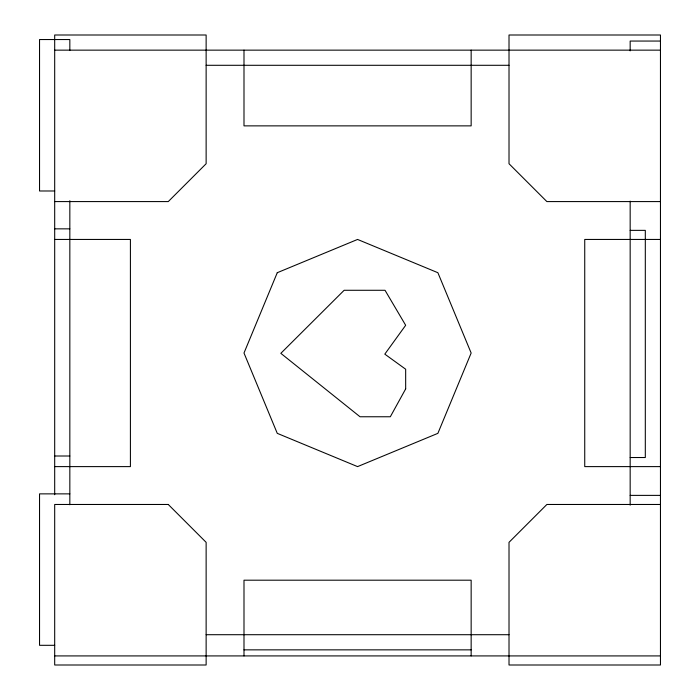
<?xml version="1.0" encoding="UTF-8"?>
<svg xmlns="http://www.w3.org/2000/svg" width="700" height="700" viewBox="0 0 700 700"><rect width="100%" height="100%" fill="white"/><g stroke="black" fill="none" stroke-linecap="round" stroke-linejoin="round"><path stroke-width="1.05" d="M660.459 41.055L630.166 41.055L630.166 50.864M54.688 50.146L660.459 50.146M206.133 65.293L509.014 65.293M54.688 190.986L39.541 190.986L39.541 39.541L69.834 39.541L69.834 50.435M54.688 201.582L168.271 201.582L206.133 163.73L206.133 35L54.688 35L54.688 494.734M660.459 201.582L546.875 201.582L509.014 163.73L509.014 35L660.459 35L660.459 665L509.014 665L509.014 542.334L546.875 504.472L660.459 504.472M54.688 228.848L69.834 228.848M630.166 230.361L645.312 230.361L645.312 457.52L630.166 457.52M54.688 239.444L130.41 239.444L130.41 466.611L54.688 466.611M660.459 239.444L584.736 239.444L584.736 466.611L660.459 466.611M54.688 456.006L69.834 456.006M69.834 493.867L39.541 493.867L39.541 645.312L54.688 645.312M630.166 495.381L660.459 495.381M206.133 634.707L509.014 634.707M243.994 649.854L471.153 649.854M54.688 655.918L660.459 655.918M630.166 201.154L630.166 505.19M471.153 50.146L471.153 125.869L243.994 125.869L243.994 50.146M471.153 655.918L471.153 580.195L243.994 580.195L243.994 655.918M69.834 200.725L69.834 504.761M277.261 272.711L243.994 353.027L277.261 433.344L357.569 466.611L437.885 433.344L471.153 353.027L437.885 272.711L357.569 239.444L277.261 272.711M405.668 388.911L390.32 416.762L360.027 416.762L280.831 353.334L344.137 290.281L385.026 290.281L405.668 325.281L384.808 354.139L405.668 369.224L405.668 388.911M168.271 504.472L54.688 504.472L54.688 665L206.133 665L206.133 542.334L168.271 504.472"/></g></svg>
